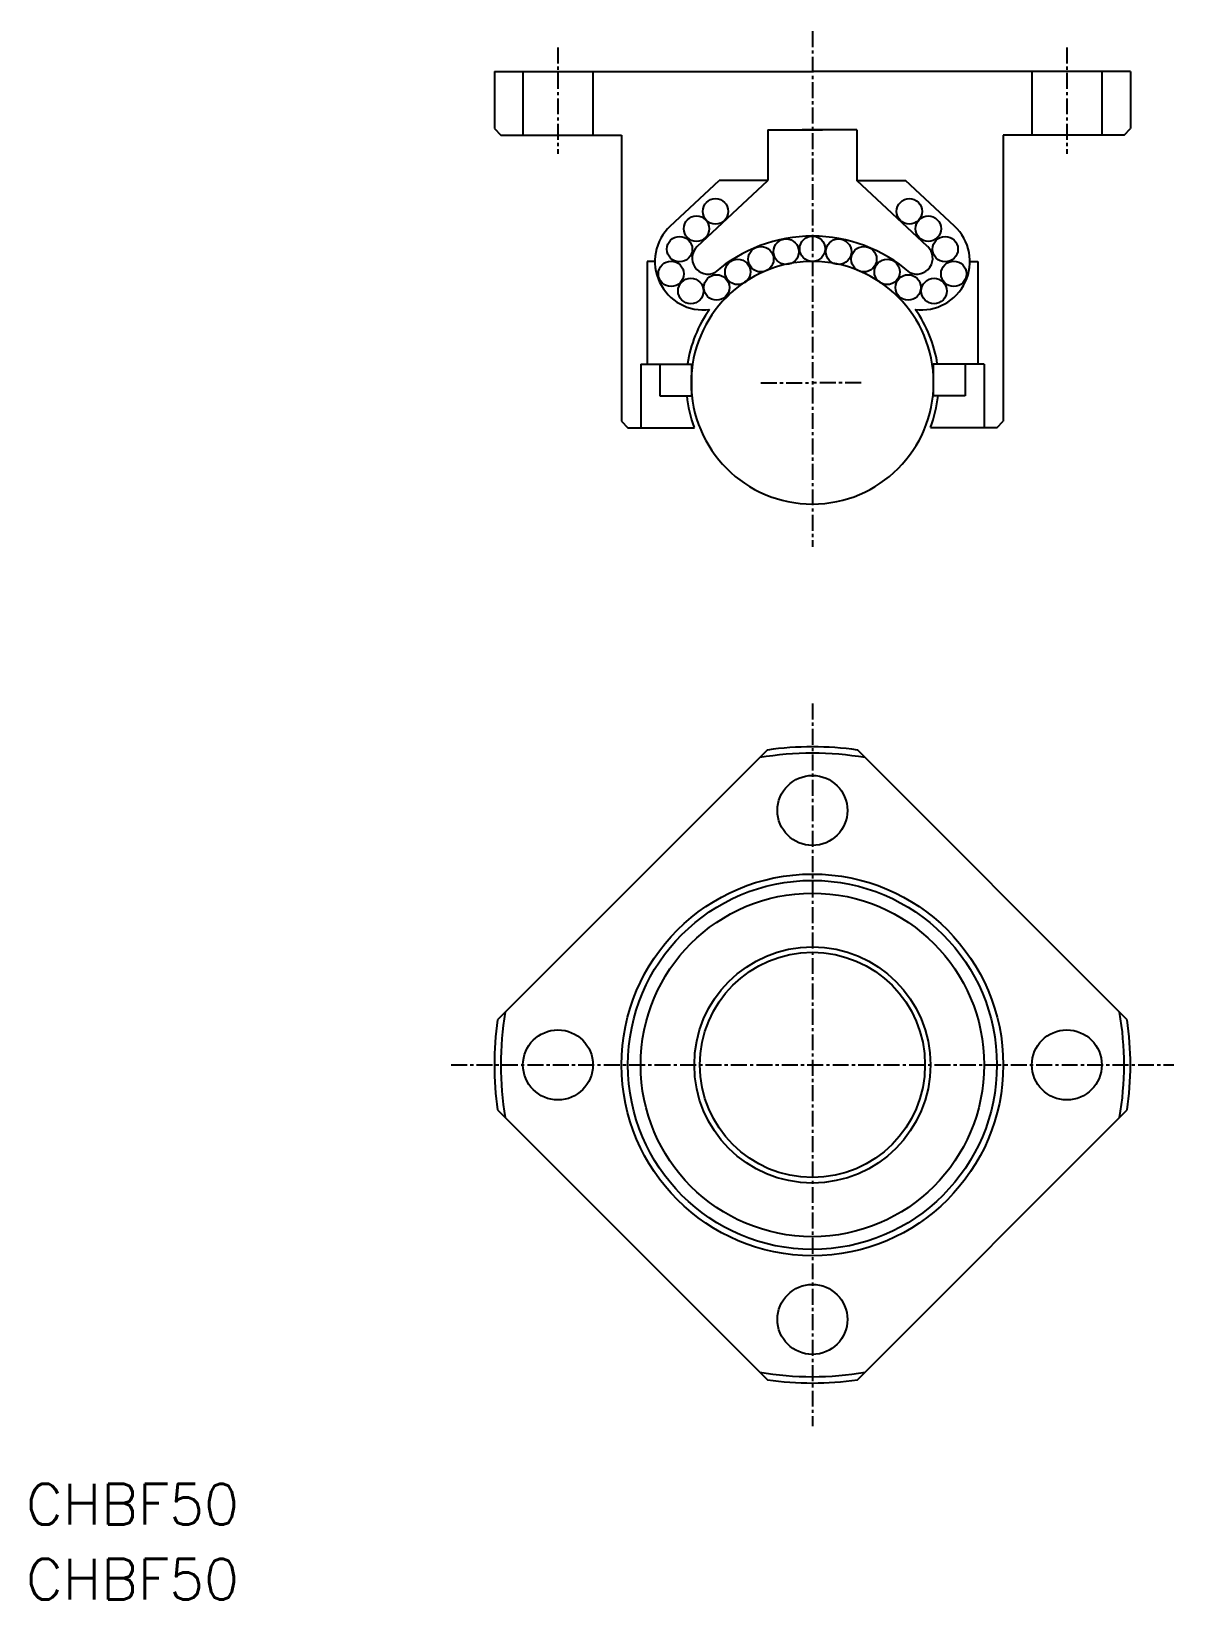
# Model space of a CAD drawing. Extents: x -61 to 28, y -96 to 28.
import ezdxf

# ---------------------------------------------------------------- set-up
doc = ezdxf.new("R2010")
doc.units = 0
doc.linetypes.add('CENTER', pattern=[2, 1.25, -0.25, 0.25, -0.25])
doc.layers.get('0').update_dxf_attribs({"linetype": 'CONTINUOUS'})
doc.layers.add('CENTER', color=1, linetype='CENTER')
doc.styles.get("Standard").update_dxf_attribs({"font": 'txt.shx', "bigfont": 'bigfont.shx'})

msp = doc.modelspace()

# ---------------------------------------------------------------- linework, layer by layer
at = {"color": 7, "linetype": 'CONTINUOUS'}
for p, q in [((-25, 24.47), (0, 24.47)), ((-25, 24.47), (-25, 19.97)), ((-22.75, 24.47), (-22.75, 19.47)), ((-17.25, 24.47), (-17.25, 19.47)), ((25, 24.47), (0, 24.47)), ((17.25, 24.47), (17.25, 19.47)), ((22.75, 24.47), (22.75, 19.47)), ((25, 24.47), (25, 19.97)), ((-25, 19.97), (-24.5, 19.47)), ((-3.5, 19.89), (-3.5, 15.89)), ((-3.5, 19.89), (0.8, 19.89)), ((3.5, 19.89), (-0.8, 19.89)), ((3.5, 19.89), (3.5, 15.89)), ((24.5, 19.47), (25, 19.97)), ((-24.5, 19.47), (-15, 19.47)), ((-15, 19.47), (-15, -3.03)), ((15, 19.47), (15, -3.03)), ((24.5, 19.47), (15, 19.47)), ((-11.17, 12.31), (-7.33, 15.89)), ((-9.06, 10.7), (-3.5, 15.89)), ((-3.5, 15.89), (-7.33, 15.89)), ((9.06, 10.7), (3.5, 15.89)), ((3.5, 15.89), (7.33, 15.89)), ((11.17, 12.31), (7.33, 15.89)), ((-13, 9.53), (-13, 1.47)), ((-12.38, 9.53), (-13, 9.53)), ((12.38, 9.53), (13, 9.53)), ((13, 9.53), (13, 1.47)), ((-13.5, 1.47), (-13.5, -3.53)), ((-13.5, 1.47), (-9.5, 1.47)), ((-13.5, 1.47), (-9.81, 1.47)), ((-12, 1.47), (-12, -1.03)), ((-9.5, 1.47), (-9.5, -1.03)), ((13.5, 1.47), (9.5, 1.47)), ((9.5, 1.47), (9.5, -1.03)), ((13.5, 1.47), (9.81, 1.47)), ((12, 1.47), (12, -1.03)), ((13.5, 1.47), (13.5, -3.53)), ((-12, -1.03), (-9.5, -1.03)), ((12, -1.03), (9.5, -1.03)), ((-15, -3.03), (-14.5, -3.53)), ((-14.5, -3.53), (-9.28, -3.53)), ((14.5, -3.53), (9.28, -3.53)), ((14.5, -3.53), (15, -3.03)), ((0, -53.61), (0, -53.61))]:
    msp.add_line(p, q, dxfattribs=at)
for points in [[(-3.54, -28.86), (-24.75, -50.07)], [(24.75, -50.07), (3.54, -28.86)], [(-24.75, -57.15), (-3.54, -78.36)], [(3.54, -78.36), (24.75, -57.15)]]:
    msp.add_lwpolyline(points, dxfattribs=at)
for centre, radius in [((-7.62, 13.47), 1), ((7.62, 13.47), 1), ((-9.11, 12.11), 1), ((9.11, 12.11), 1), ((-10.44, 10.5), 1), ((-2.06, 10.3), 1), ((0, 10.53), 1), ((2.06, 10.3), 1), ((10.44, 10.5), 1), ((-4.05, 9.71), 1), ((4.05, 9.71), 1), ((-11.11, 8.56), 1), ((-5.87, 8.71), 1), ((5.87, 8.71), 1), ((11.11, 8.56), 1), ((-9.56, 7.21), 1), ((-7.53, 7.49), 1), ((7.53, 7.49), 1), ((9.56, 7.21), 1), ((0, -33.61), 2.75), ((0, -53.61), 15), ((0, -53.61), 14.5), ((0, -53.61), 13.5), ((0, -53.61), 9.28), ((0, -53.61), 8.85), ((-20, -53.61), 2.75), ((20, -53.61), 2.75), ((0, -73.61), 2.75)]:
    msp.add_circle(centre, radius, dxfattribs=at)
for centre, radius, start, end in [((-8.58, 9.53), 3.8, 133, 277.5555), ((0, -0.18), 11.7, 90, 130.9713), ((0, -0.18), 11.7, 49.0287, 90), ((8.58, 9.53), 3.8, 262.4445, 47), ((-8.21, 9.79), 1.25, 133, 295.6018), ((8.21, 9.79), 1.25, 244.3982, 47), ((0, 0), 9.53, 90, 270), ((0, 0), 9.53, 270, 90), ((0, 0), 9.93, 144.5326, 171.4534), ((0, 0), 9.93, 8.5466, 35.4674), ((0, 0), 9.93, 185.9278, 200.8035), ((0, 0), 9.93, 339.1965, 354.0722), ((0, -53.61), 24.5, 80.2813, 99.7187), ((0, -53.61), 25, 81.8699, 98.1301), ((0, -53.61), 25, 171.8699, 188.1301), ((0, -53.61), 24.5, 170.2813, 189.7187), ((0, -53.61), 24.5, 350.2813, 9.7187), ((0, -53.61), 25, 351.8699, 8.1301), ((0, -53.61), 24.5, 260.2813, 279.7187), ((0, -53.61), 25, 261.8699, 278.1301)]:
    msp.add_arc(centre, radius, start, end, dxfattribs=at)
at = {"layer": 'CENTER', "color": 1, "linetype": 'CENTER'}
for p, q in [((0, 27.62), (0, -12.89)), ((0, 27.62), (0, -12.89)), ((-20, 26.35), (-20, 17.98)), ((20, 26.35), (20, 17.98)), ((-4.05, 0), (0, 0)), ((3.83, 0), (0, 0)), ((0, -25.21), (0, -82.01)), ((-28.4, -53.61), (28.4, -53.61))]:
    msp.add_line(p, q, dxfattribs=at)

# ---------------------------------------------------------------- texts
at = {"color": 7, "linetype": 'CONTINUOUS'}
for p in [(-61.81, -89.74), (-61.81, -95.63)]:
    msp.add_text('CHBF50', height=3.2, dxfattribs=at).set_placement(p)

doc.saveas('drawing.dxf')
